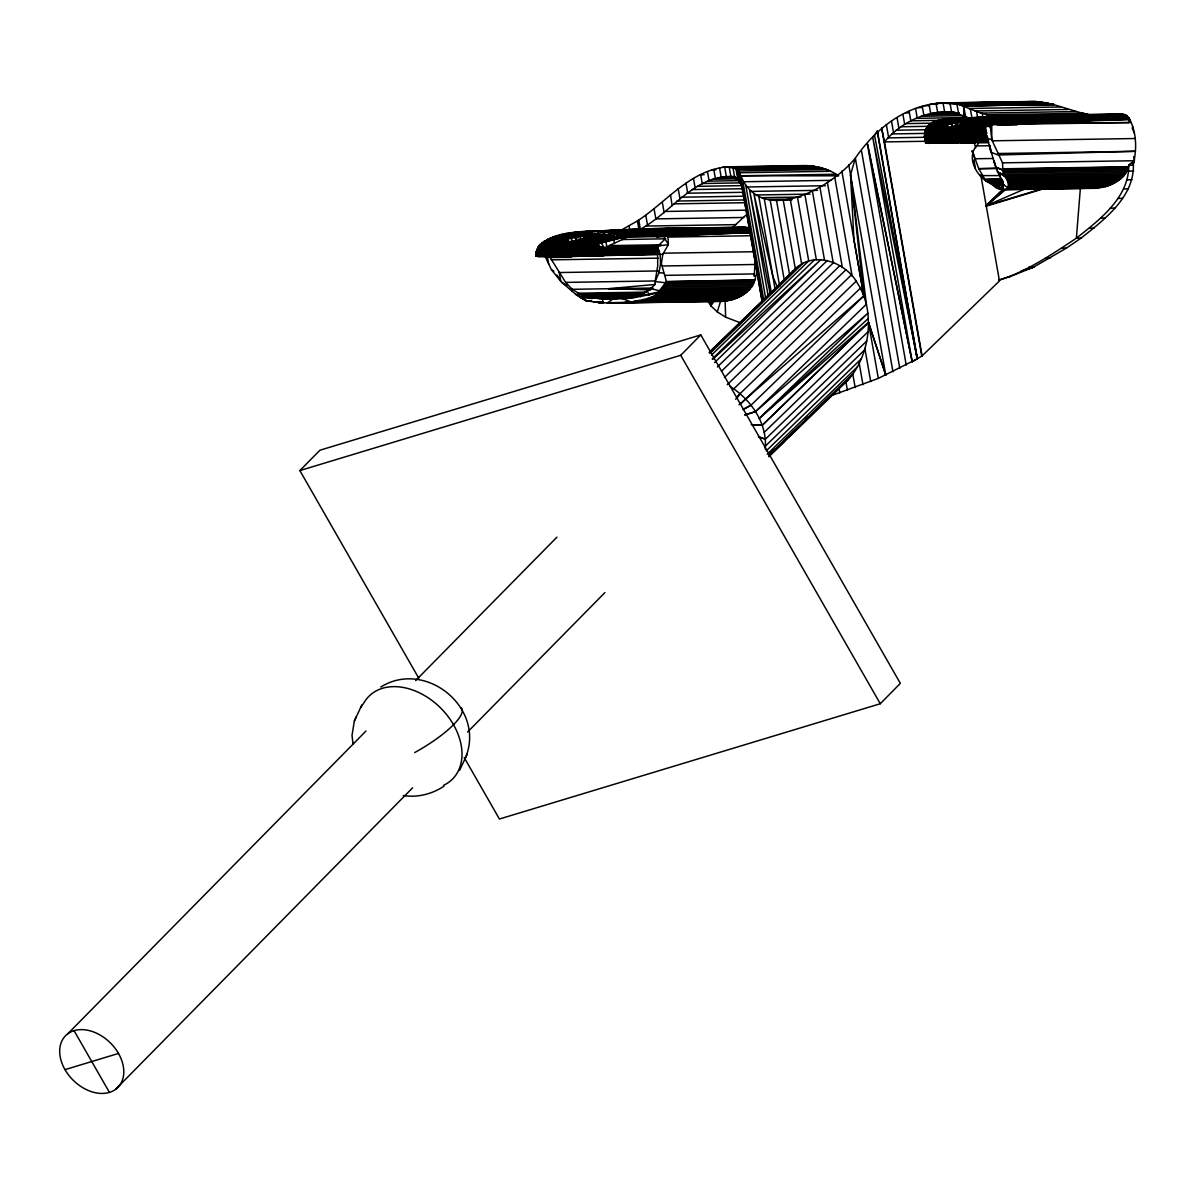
<?xml version="1.0" encoding="UTF-8"?>
<svg xmlns="http://www.w3.org/2000/svg" width="1195" height="1195" viewBox="0 0 1195 1195"><rect width="100%" height="100%" fill="white"/><g stroke="black" fill="none" stroke-linecap="round" stroke-linejoin="round"><path stroke-width="1.5" d="M1129.17 120.471L1129.17 118.32L1126.332 115.347L1119.132 114.078M713.46 300.528C730.369 304.127 753.522 294.807 755.718 275.925L754.179 275.94L755.419 258.762M987.817 180.833L996.092 187.914L1001.455 189.467L1002.799 188.048L1002.65 182.432L995.614 167.046L983.246 124.668L1041.592 123.294L1129.17 118.32C1136.729 132.496 1137.162 149.943 1132.965 165.179L1128.737 165.239C1127.124 176.875 1115.413 183.866 1104.912 186.779M950.712 122.338L950.697 123.309L941.585 123.682L925.916 129.896L924.467 136.245L925.528 142.832L970.31 142.847M570.508 237.82L570.508 236.804L570.702 237.76M593.228 235.938L593.064 234.997M1033.615 122.756L1108.736 120.217L1128.767 117.767L1033.615 122.756L977.674 123.877C963.693 118.365 947.097 116.303 932.936 122.368L935.64 127.133L948.979 123.578L967.487 122.069L965.306 121.098L962.587 122.144L962.304 121.352L962.587 122.144M754.792 279.869L665.749 281.661C658.609 305.86 622.894 301.603 602.624 302.977L602.743 298.601L617.486 298.332M768.893 456.639L848.271 379.89C865.822 359.471 872.051 330.358 866.375 304.247L850.541 174.873L855.351 158.099C875.293 128.926 905.601 104.801 942.257 102.934L1027.013 101.575C1049.852 99.902 1070.332 111.762 1092.454 115.243M1005.144 189.407L1001.455 189.467C1011.702 192.455 1008.983 177.965 1002.769 174.634L997.272 171.826M566.818 234.549L566.774 235.325C557.886 240.061 545.353 238.119 538.975 247.604C536.779 249.456 533.762 256.761 538.527 256.805L570.164 256.432M1003.083 181.057L986.458 181.326C988.653 180.385 1001.559 193.799 1002.844 185.449C982.858 188.287 962.08 159.219 977.943 144.371L977.42 142.235L988.504 141.996C978.615 141.727 932.623 144.685 988.22 141.787M1003.875 189.706L995.062 184.986L1002.739 184.881L1002.65 182.432M1080.444 187.361L1076.381 238.193C1052.033 254.341 1027.088 271.295 999.02 280.183M614.783 230.635L582.996 231.74L582.652 235.475L610.54 235.788M928.037 132.391C932.981 128.522 938.658 124.101 945.2 124.355L943.034 123.712L942.138 125.221L940.375 124.833L940.674 125.759L938.523 125.072C931.562 125.4 926.827 123.354 925.348 131.375C922.331 141.578 930.681 129.583 928.948 125.042L932.936 122.368L932.981 123.369L928.948 125.998L940.644 120.994L944.289 120.561L967.756 122.024M554.077 236.715L553.151 241.808L539.946 246.782L540.2 244.452C553.853 233.144 572.988 231.994 589.957 231.322L653.904 228.633L743.365 227.199L749.743 227.946L653.904 228.633L589.957 231.322L590.449 233.085C600.891 233.159 610.555 238.238 620.504 236.625L667.975 235.953L750.968 232.562M541.933 242.884L541.171 245.348L542.485 242.495L542.291 244.348C549.566 243.183 558.214 240.225 565.071 243.601L566.221 242.899C573.167 242.212 590.106 239.358 592.376 235.908L572.554 241.375L563.95 241.943L561.979 240.867L563.054 242.465M657.22 254.206L545.503 257.179L551.478 269.786L561.575 282.154L575.587 294.194L586.013 300.796L602.624 302.977M545.189 244.587L548.132 240.553L547.683 239.344L547.534 240.673C560.754 234.205 575.9 232.413 590.449 233.085L553.151 241.808M765.233 449.051C767.638 423.508 750.938 399.354 729.891 386.329M539.333 247.305L539.991 244.646M666.347 281.288L661.388 263.572L662.822 254.236L668.334 244.646L667.975 235.953L750.176 231.113M977.674 123.877L970.609 124.474L966.68 122.592L967.024 120.441L1079.324 115.138L1126.332 115.347M356.229 716.97L354.347 721.033L352.017 735.373L353.078 744.425M465.213 758.392C486.559 708.755 425.958 658.744 380.846 687.005M1019.634 115.751L956.06 118.888L954.685 121.561L955.119 118.843M926.663 128.627L926.842 127.536M950.891 120.979L952.027 118.738L1006.295 116.154L952.206 118.738L947.456 122.487L941.421 124.414M1132.965 165.179L1134.488 159.996L1133.726 156.485M657.788 247.066L537.765 248.993L539.677 244.93L538.975 247.604M562.188 242.047L562.158 239.837L576.767 236.64L611.228 235.475M596.604 256.014L603.848 255.76L549.64 256.731L565.638 282.393L572.181 289.31L582.936 295.807L591.346 297.764L606.94 298.601L624.821 297.331L641.536 294.224L649.482 289.608L655.204 284.29L655.114 281.632L658.983 272.669L660.581 263.587L660.088 254.505L657.579 246.304L665.062 239.075L664.808 236.864L661.134 236.042M938.359 127.536L938.284 125.968C940.794 133.496 962.498 124.579 969.279 122.532M559.036 249.157L536.854 250.621L536.316 252.698L658.684 250.726L536.271 252.892L538.108 246.977L537.481 249.367M544.352 241.196L544.009 242.899L582.682 233.712L585.729 232.876L586.237 231.397L586.82 234.1L599.726 234.549M537.765 248.993L538.183 246.872M1133.308 163.103C1135.25 196.413 1104.464 219.551 1081.042 238.119L1076.381 238.193C1099.37 219.94 1129.17 197.653 1128.737 165.239L1134.324 160.727L1002.515 162.849L991.775 139.725L990.341 126.954L992.119 124.086L985.92 124.877M657.145 253.011L536.256 254.953L536.749 251.234M585.087 235.042L584.086 239.583L583.877 238.358L585.684 234.847L584.549 239.433M961.243 121.083L960.675 125.49M877.19 131.301L874.501 135.184L917.267 358.858L878.325 378.397L832.332 395.291M928.231 125.804L925.916 129.896L928.186 130.748L931.936 129.389L950.667 127.731L950.503 126.804L955.328 125.684L984.172 125.445M1066.762 115.332L1124.047 114.421L1083.372 115.168L970.415 121.278L969.817 123.712L969.563 121.083L968.338 123.055L967.935 120.71L966.68 122.592L961.452 121.785M655.114 281.632L657.713 265.858L657.579 246.304M985.546 128.582L931.846 129.448L928.41 129.06L926.961 128.134L927.275 126.879M657.758 249.546L536.525 251.503L537.123 249.083L536.182 253.34L658.654 250.875L536.241 253.863L657.594 251.906M932.981 123.369L936.492 122.01L941.585 123.682L951.593 121.098L952.206 118.738M536.271 252.892L536.854 250.666L568.193 249.143M936.492 122.01L938.359 120.337M564.802 234.788L566.206 234.369L561.262 234.593L560.828 235.803L564.413 236.968L580.367 232.965L581.024 231.651L580.68 232.95L582.682 233.712L581.457 235.49L586.82 234.1C573.376 232.129 559.798 236.386 547.31 240.792L547.683 239.344M551.029 239L551.373 237.715L551.731 238.716L553.823 238.283L555.496 236.237M559.708 236.087L560.022 234.922L562.621 236.311M564.578 234.952L564.891 233.787L563.906 235.101M569.731 234.056L570.06 232.846L569.94 234.026L570.284 232.816L573.495 232.652M575.124 233.369L575.452 232.129M586.312 232.876L586.715 231.382L586.775 232.905M591.958 233.219L592.436 231.382M597.53 234.026L598.157 231.621L604.222 232.159L612.617 233.623L620.504 236.625M603.102 234.773L603.804 232.114M608.584 235.535L609.271 232.965M613.647 237.387L614.499 234.19M619.174 236.759L619.368 235.998M924.99 132.406L925.468 130.569M924.527 135.035L925.154 132.63M924.557 137.455L925.214 133.676L924.482 136.14M926.961 128.134L927.305 126.819L927.051 128.014L928.41 129.06L932.055 129.314M927.604 126.476L927.051 128.014L928.679 127.477L928.814 125.161M930.382 124.877L930.696 123.668L930.307 124.937L930.621 123.727L933.833 123.578M932.936 122.368L932.623 123.533L932.608 122.547L935.61 122.398M935.177 122.428L935.491 121.263M953.505 121.591L943.691 120.62L943.945 119.231L943.482 120.65L944.498 120.561L944.872 119.112L944.289 120.561L939.808 122.936L928.679 127.477L927.947 127.014L928.948 125.042L928.5 126.386M946.679 121.024L947.979 120.605L948.457 118.813L944.334 122.308L938.045 121.546M955.358 121.546L956.06 118.888L955.686 121.546L956.284 118.888L1027.491 115.542L1120.94 114.048M959.376 121.651L960.003 119.261L958.629 121.591L959.824 119.231L1043.564 115.288L1079.324 115.138M963.409 122.024L963.977 119.873L964.036 122.084L967.726 122.01M967.382 122.801L967.935 120.71M983.56 124.205L970.624 124.653L971.834 121.77M975.359 124.086L975.628 123.07M925.737 130.3L926.185 128.627L925.796 130.121L928.186 130.748L940.226 128.582L937.926 125.55M983.41 126.446L954.671 126.909L956.299 122.323L957.464 126.864L983.59 126.655M740.855 323.008L725.619 317.153L717.299 311.91L720.495 301.454M954.685 121.561L955.507 118.858M925.916 129.896L926.543 128.029M1128.394 166.777L1002.829 168.794L1003.546 175.65L999.229 172.902L1002.769 174.634L1126.273 172.588M1132.726 126.64L1132.188 128.179L1134.473 133.287M947.979 120.605L948.666 118.798L970.833 117.797M560.769 235.833L561.262 234.593M580.68 232.95L581.218 231.636M641.536 294.224L645.3 294.702L658.355 292.163L666.093 282.154M360.517 707.843L364.834 701.405A58.824 42.154 44.6 0 1 442.538 709.949A58.824 42.154 44.6 0 1 443.614 785.294M985.442 127.775L948.442 128.059L950.503 126.804L957.464 126.864L952.579 127.342L951.668 123.533L939.628 125.609L942.183 128.089L941.197 129.299L985.89 128.955M354.347 721.033L361.846 704.96M459.597 770.402L467.096 754.329M1128.319 122.592L1129.902 119.56L1108.736 120.217L1129.738 119.231L1128.319 122.592L1041.547 122.816L1128.767 117.767L1013.898 123.13L1127.408 116.259M934.475 127.79L935.252 126.476L938.433 127.163M551.731 238.716L552.583 237.252L552.105 238.582L553.823 238.283M958.285 122.428L958.778 121.606L956.807 121.337L957.016 122.532M940.644 120.994L941.496 119.619L941.167 120.904L939.882 121.412L940.584 119.799L940.36 121.053L938.971 121.337M944.498 120.561L945.424 119.037M564.891 233.787L564.04 235.071L576.767 236.64M717.299 311.91L710.905 305.86L714.281 300.767L701.39 300.976L714.281 300.767M1134.324 160.727L1128.737 165.239M931.532 142.788C929.605 143.773 926.334 142.16 928.052 143.534M736.912 397.965L740.063 393.663L856.203 281.154C843.491 260.6 811.017 250.532 793.45 270.757L709.038 352.525M655.069 281.572L665.809 282.827M942.257 102.934L959.122 104.592L1053.796 104.458L963.588 105.847L963.857 116.169L970.967 119.052M736.852 397.92L740.063 393.663L735.657 399.22M793.45 270.757L789.746 275.612L776.496 200.267M580.367 232.965L582.682 233.712L581.218 235.52L582.323 235.953L567.909 234.354M581.114 235.535L582.682 233.712M656.906 294.747L658.355 292.163M953.371 112.016C927.215 110.015 901.09 121.89 884.449 141.921L922.092 355.886L912.218 361.816L867.391 144.281L906.228 365.117M548.445 240.225L547.056 240.957M418.788 678.237L299.87 470.576L319.931 450.216L700.793 334.914L900.343 683.361L880.282 703.736L499.42 819.023L464.198 757.54M299.87 470.576L680.732 355.288L700.793 334.914M67.756 1033.824L365.969 731.041M415.666 680.582L556.93 537.167M115.736 1089.243A36.761 26.335 44.6 0 0 98.169 1033.989A36.761 26.335 44.6 0 0 61.333 1061.369A36.761 26.335 44.6 0 0 115.736 1089.243L412.648 787.789M467.574 732.027L604.909 592.586M727.187 166.822L737.375 169.048L739.182 170.945L740.347 175.785L838.696 175.814C828.777 168.988 816.738 165.821 804.788 165.567L727.187 166.822C690.127 170.108 666.511 202.104 637.413 220.941L638.981 229.903C670.873 213.756 693.668 174.306 733.655 176.516M731.818 228.23L747.398 213.771M892.934 371.794L855.351 158.099C830.689 188.586 759.467 227.916 739.63 172.812L762.29 302.215M768.878 456.505L784.727 441M788.7 437.116L819.083 407.405M825.7 400.937L833.617 393.185M710.293 351.479L798.021 266.485M710.786 352.181L713.46 349.597M738.809 325.055L746.8 317.302M754.807 309.55L758.81 305.666M772.149 292.745L781.485 283.708M709.935 353.481L803.13 263.199M711.473 355.139L808.701 260.943L797.498 197.25M712.175 359.023L814.691 259.703M714.595 362.563L820.92 259.554L712.713 359.381M717.403 366.955L827.284 260.51M721.571 371.137L833.602 262.586M724.439 377.486L839.831 265.708M727.262 384.67L845.776 269.876M733.835 388.808L851.243 275.059M856.203 281.154L860.43 288.129L740.646 403.97M743.17 409.541L750.998 405.195L863.836 295.882L850.541 174.873L853.932 239.687L863.836 295.882L866.375 304.247L755.509 411.633L744.948 415.023M848.764 164.776L885.764 375.125L868.496 322.366L759.273 418.399L867.943 313.12L755.509 411.633L744.829 414.814M868.496 322.366L762.216 425.315L753.089 424.957M764.262 432.291L868.108 331.702M758.526 436.832L765.412 439.192L866.733 341.023M765.607 445.869L864.448 350.12M766.204 450.918L861.401 358.709M767.19 454.249L857.592 366.656M770.76 453.159L774.748 449.29M805.4 419.609L808.059 417.025M853.17 373.796L768.684 455.639L852.827 374.214L855.187 387.613M922.092 355.886L999.453 280.945L980.796 174.903M885.764 375.125L868.481 322.441L762.216 425.315L751.207 424.688M848.271 379.89L838.86 387.643L839.801 392.946M759.273 418.399L868.257 318.497M971.087 124.579L973.746 122.278L1098.414 115.258L970.415 121.278M1004.562 189.93L986.219 205.704L1043.354 188.407M1006.085 189.109L986.219 205.704L1023.338 189.587M641.64 294.792L646.181 291.61M739.003 404.791L863.836 295.882L860.43 288.129M966.845 123.697L967.158 122.323L967.367 123.548L966.815 122.607L956.568 125.669L956.851 126.416M658.49 292.924L631.662 298.152L612.617 299.153L607.165 303.157L722.781 301.379M562.367 241.061L563.457 240.285L557.916 240.374M948.546 120.68L951.25 118.753M1007.953 277.494L1033.839 266.993L1066.537 248.037L1081.042 238.119M938.478 127.014L938.762 125.953L938.956 126.7M443.898 786.25C432.142 794.107 417.264 797.812 403.238 795.541M951.593 121.098L952.818 121.382M620.832 230.336L637.413 220.941M960.033 122.293L947.456 122.487L949.144 121.531L967.95 121.442M619.622 237.222L622.939 237.432L594.737 244.781L604.401 247.828L627.659 237.028M743.051 409.377L750.998 405.195M574.571 236.207L569.806 237.476L571.18 237.641M670.455 194.636L672.158 205.704M999.901 117.633L1003.785 117.498M564.115 238.776L566.774 238.149M968.727 118.902L971.386 117.917L1005.309 117.274M925.124 135.379L924.542 136.14M925.214 131.749L928.186 130.748L928.575 131.883L985.89 130.957M924.766 133.646L927.768 132.645M563.323 241.614L563.517 242.704L566.221 242.899L563.891 239.866L584.997 235.056M1020.948 271.131L1033.346 267.202L1028.805 267.277L1033.839 266.993L1024.951 269.816M998.542 280.108L1010.552 276.314M660.028 235.863L656.981 236.774L667.975 235.953M657.056 236.998L660.133 236.057M966.591 143.295L977.42 142.235M754.179 275.94L757.749 274.865M985.995 206.212L1044.893 188.377M65.008 1069.63L118.499 1053.437M947.351 122.517L950.443 121.905M570.568 234.384L575.079 232.174L582.996 231.74M591.047 234.564L594.707 233.563M597.814 234.459L599.502 234.534M1091.901 188.272L1105.943 186.495L1007.609 188.078M951.668 123.533L956.239 122.517M960.078 121.367L956.508 122.278L956.568 125.669M571.135 238.791L572.554 241.375M797.274 166.688L806.924 165.642M569.044 233.652L573.944 232.756M545.756 243.646L550.656 242.6M546.892 242.032L544.606 242.51L544.487 241.106L544.009 242.899L543.815 241.539M540.394 246.23L541.888 245.931M941.197 129.299L945.32 128.492L943.348 125.236M657.743 246.021L668.334 244.646M917.222 358.873L877.22 131.166M945.081 119.978L947.53 119.545L940.092 119.888M1111.723 115.004L1116.638 114.302M948.696 127.521C941.765 118.41 953.147 134.482 947.082 124.579M806.162 165.746L722.602 167.255M549.64 256.731L547.429 256.955L548.669 263.961M576.602 232.398L581.412 231.875M590.39 234.608L581.651 235.46L611.332 234.982M1002.515 184.911L997.691 185.21M974.597 118.006L1043.564 115.288M660.088 254.505L662.822 254.236M599.173 231.292L646.57 228.887M654.89 284.47L608.524 288.727L650.692 289.743M952.714 118.888L963.14 118.141M938.18 128.224L938.12 126.999L938.643 128.089L942.183 128.089L939.345 126.401M737.972 227.423L743.365 227.199M605.76 250.143L637.174 248.201M553.419 251.518L586.476 249.546M604.834 248.44L612.184 247.992M941.765 126.043L945.379 125.819M1017.767 123.623L976.838 123.444L1126.751 115.631M724.723 228.35L749.668 228.499L619.07 235.788L748.996 229.679M1033.72 122.951L1128.767 117.767M966.621 143.041L975.03 142.877M594.737 231.173L646.002 229.604M546.025 251.547L586.446 249.292M604.819 248.261L610.331 247.948M1127.572 116.423L995.823 123.503L1127.512 116.363L976.838 123.444M963.05 119.694L1049.658 115.243L962.587 119.634M684.675 235.116L750.953 232.517M721.78 228.335L612.617 233.623L724.782 228.35L616.172 234.623L750.072 228.678L744.649 228.589M946.156 118.962L1012.733 115.915L1042.757 115.706M943.034 119.336L947.874 119.112M937.358 120.62L940.316 120.486M963.394 119.739L1060.906 115.153M973.746 122.278L1118.236 115.482M949.099 124.101L952.639 123.936M941.944 125.804L945.529 125.639M580.008 231.71L646.122 229.171M599.651 231.696L670.036 228.379M565.668 233.623L570.194 233.413M687.304 228.245L604.222 232.159L605.088 234.937L610.645 234.832M608.584 232.801L705.767 228.23M557.109 235.729L561.545 235.52M553.24 236.998L556.96 236.819M549.715 238.402L554.57 238.178M750.087 231.068L640.296 236.222L619.772 236.222M564.145 240.583L567.849 240.419M557.303 251.547L586.984 250.158M605.536 249.277L633.365 247.977M622.625 250.367L635.591 249.755M948.666 118.798L959.51 118.335M601.115 242.884L604.401 247.828L660.984 245.453M967.577 143.28L974.941 143.012M658.057 246.962L604.401 247.828L630.512 246.782M578.275 237.775L574.944 237.88L576.677 241.375M545.503 257.179L571.255 256.85M996.794 116.722L987.668 117.005L1004.338 116.737M1000.439 116.602L1013.211 116.184L999.364 116.408M974.522 117.812L996.316 117.573M734.701 233.339L751.043 232.816M648.437 246.767L604.401 247.828L642.895 246.738M604.401 247.828L645.345 246.782M928.575 131.883L986.129 130.494M536.525 251.503L657.608 248.635M536.256 254.953L657.594 252.145M946.41 125.221L943.004 125.296L945.215 128.492M988.145 139.098L925.318 140.517L986.816 139.531M1003.277 171.512L1127.856 168.734L1003.277 171.512L1127.677 169.511M973.298 156.44L972.312 151.033L978.735 168.674L985.009 179.564L1001.634 179.205M536.854 252.07L536.211 256.238L657.13 253.25M1001.664 179.31L985.009 179.564L986.458 181.326L1001.171 181.013M628.286 297.51L594.856 298.182L628.212 297.645M624.955 302.529L665.899 301.723M657.086 254.117L536.182 255.999M627.913 302.096L646.51 301.752M702.302 300.722L711.593 300.557M948.068 102.994L1034.87 101.59M936.282 103.382L990.072 102.516M1010.477 102.187L1042.159 102.128L953.7 103.547M930.188 104.323L937.627 104.204M1048.538 103.158L959.122 104.592L980.796 113.092L996.675 117.125M924.019 105.757L929.62 105.668M917.85 107.655L921.584 107.595M969.011 108.476L1060.518 106.997M974.926 110.956L1068.076 109.462M905.586 112.808L909.29 112.748M942.332 112.196L954.85 112.151M937.119 112.569L953.625 112.3M931.816 113.376L959.316 112.927M980.796 113.092L1075.963 111.553M926.483 114.615L959.51 114.093M986.487 114.825L1083.925 113.256M921.181 116.273L965.381 115.571M1122.568 114.167L991.865 116.184L1041.861 115.93M915.938 118.35L967.816 117.513M1019.156 116.498L1043.22 116.109M1093.216 115.303L1125.257 114.825M1035.079 116.498L1042.399 116.393M975.195 118.424L980.707 118.335M940.032 120.337L910.799 120.814L909.111 111.24M949.368 122.069L967.875 121.77M905.795 123.608L933.489 123.16M945.469 123.025L953.64 122.891M966.68 122.592L970.385 122.532M948.979 123.578L941.585 123.682L942.362 124.086M967.98 123.264L971.699 123.204M965.769 124.026L983.709 123.727M983.619 124.265L970.609 124.474L983.336 124.31M1017.856 123.892L986.98 124.385L1017.856 123.847M939.419 125.266L942.138 125.221M962.841 124.877L984.112 124.534M985.038 131.853L983.246 124.668L1131.172 122.547M997.003 124.877L1017.707 124.609M900.955 126.76L928.41 126.311M937.403 126.192L939.808 126.162M943.064 126.073L946.724 126.013M998.811 124.892L1016.885 124.579M933.594 128.298L938.807 128.164M948.442 128.059L985.681 127.462M896.355 130.195L926.095 129.717M930.098 130.643L985.92 129.747M927.156 133.138L986.711 132.182M892.038 133.93L925.333 133.392M925.886 134.408L986.951 133.437M924.855 135.692L986.323 134.706M924.527 136.947L987.279 135.931M888.034 137.873L924.93 137.291M924.751 138.172L987.608 137.156M925.005 139.367L988.056 138.351M924.99 141.279L884.449 141.921L881.641 127.97L921.763 356.065M925.528 141.607L988.534 140.592M992.418 140.816L1135.25 138.515M988.429 141.637L925.528 142.832L958.42 142.773L927.828 142.982M925.722 142.922L988.459 141.533M988.549 142.578L977.39 142.549L988.489 142.384M976.644 145.924L989.565 145.715M997.915 153.513L1135.175 151.302L998.139 154.977L990.804 152.213M993.448 158.472L974.896 158.771L972.401 150.764L973.178 154.095M734.671 167.718L814.602 166.434L806.042 165.761L810.703 165.926M741.662 185.15L737.912 179.833L737.375 169.048L820.457 167.703M712.13 169.899L715.865 169.839M826.537 169.541L739.182 170.945L762.365 302.454M739.615 172.737L830.883 171.273M1002.172 169.152L1128.095 167.136M700.434 174.784L704.139 174.724M740.347 175.785L835.888 174.246M722.183 176.994L735.164 176.785M1003.337 173.036L1127.094 171.049M1129.006 171.139L1133.652 171.064M717.702 177.876L736.12 177.577M712.937 179.265L738.63 178.847M982.111 175.62L1000.484 175.59M1003.979 176.083L1125.242 174.141M707.948 181.147L740.93 180.609M831.436 180.34L742.917 181.774L763.874 300.557M1005.324 177.577L1124.002 175.665M702.779 183.507L741.303 182.88M1006.444 179.041L1122.568 177.174M985.009 179.564L1001.978 179.429L985.352 179.698M1002.291 180.072L985.666 180.34L986.458 181.326M1007.34 180.46L1120.94 178.623M697.462 186.33L743.469 185.583M1008.012 181.819L1119.162 180.027M1127.303 179.803L1131.964 179.728M988.25 182.208L1003.173 181.969M746.546 186.988L825.461 185.718M989.848 182.999L1002.844 182.775M1008.446 183.104L1117.22 181.356M991.252 183.671L1002.381 183.492M992.447 184.239L1003.606 184.06M1008.64 184.314L1115.144 182.596M692.114 189.572L742.05 188.765M993.418 184.672L1002.605 184.538M1008.595 185.419L1112.948 183.746M1008.311 186.435L1110.678 184.777M750.968 191.409L817.514 190.349M1007.773 187.316L1108.333 185.703M686.781 193.217L744.5 192.275M997.72 188.571L1001.395 188.511M1007.475 188.705L1103.523 187.167M1028.97 188.616L1054.737 188.212M1007.116 189.198L1101.103 187.675M1006.548 189.542L1098.713 188.048M1003.531 189.706L1096.368 188.287M1123.569 188.915L1128.229 188.84M756.091 194.979L810.076 194.113M681.509 197.22L743.902 196.204M761.842 197.668L800.889 197.041M768.161 199.446L792.046 199.057M676.938 201.044L745.411 199.953M774.957 200.297L791.747 200.013M674.159 203.852L744.873 202.717M1117.848 198.415L1122.508 198.34M665.735 211.455L745.486 210.171M1110.185 208.169L1114.845 208.094M656.399 218.879L743.738 217.475M1100.655 218.117L1105.315 218.043M646.166 226.064L736.03 224.63M650.304 228.828L745.74 227.304M666.496 228.842L747.876 227.558M691.576 228.857L717.254 228.439M588.941 234.683L604.775 234.265M585.326 235.012L603.938 234.713M607.896 235.355L611.601 235.296M577.753 236.027L583.07 235.938M1089.362 228.155L1094.008 228.081M613.453 236.057L593.004 236.386L592.78 235.445L592.959 236.49M628.585 236.281L645.255 236.012M591.6 237.118L612.975 236.774L592.466 236.729M612.811 237.312L664.584 236.49M565.832 238.358L568.551 238.313L566.893 237.581M622.939 237.432L587.955 237.237L588.164 238.373L618.487 238.402L586.192 238.925M668.05 237.088L751.177 235.744M561.844 239.314L565.623 239.254L564.234 238.701M582.458 239.971L614.051 239.463M623.043 239.508L665.824 238.806M554.121 241.495L562.307 241.36M577.872 241.106L609.51 240.598M571.598 242.331L605.073 241.778L596.35 240.807L576.453 241.42L575.617 237.73M546.966 243.885L600.622 243.033M543.695 245.154L596.26 244.303L538.855 247.724L539.587 245.035L538.855 247.724L601.951 246.708M594.737 244.781L598.142 244.721M540.678 246.439L597.993 245.513M609.898 245.617L660.999 244.796M537.033 250.263L657.758 248.321M663.554 253.191L755.464 251.712M658.774 254.012L536.137 256.178L556.138 256.596M603.833 255.327L596.081 255.207L657.235 254.654M1061.877 248.112L1066.537 248.037M551.328 257.522L571.494 257.194M551.254 259.853L658.161 258.135M1045.969 257.851L1050.614 257.776M662.374 265.992L755.374 264.483M558.692 272.55L658.594 270.936M665.152 275.358L754.642 273.909M565.638 282.393L654.815 280.959M665.749 281.661L754.508 280.227M666.078 282.528L754.433 281.109M665.72 284.022L754.09 282.603M665.137 285.56L753.492 284.141M664.315 287.099L752.686 285.68M572.181 289.31L653.023 288.01M663.285 288.652L751.655 287.233M662.045 290.191L750.415 288.757M660.611 291.685L748.981 290.265M648.362 292.073L578.096 293.193L579.47 293.955L642.895 292.939M658.998 293.148L747.383 291.7M580.964 294.941L644.015 293.925M657.205 294.538L745.56 293.119M582.936 295.807L641.581 295.031M640.744 295.688L585.311 296.584L582.816 297.869L575.587 294.194L581.024 297.764M654.367 295.882L743.619 294.448M588.119 297.241L634.859 296.599M591.346 297.764L628.495 297.271M628.047 297.301L592.66 297.913L602.728 298.929L612.617 299.153L612.482 298.421M650.976 297.152L741.557 295.688M620.324 297.839L627.689 297.719M628.749 298.018L598.65 298.451L617.964 298.421M647.197 298.317L739.361 296.838M643.089 299.392L737.091 297.884M591.495 300.677L585.953 300.767L581.323 297.734M638.683 300.348L734.746 298.795M634.022 301.17L732.356 299.587M629.377 301.872L729.936 300.259M627.659 302.156L653.456 301.737M625.149 302.425L727.516 300.781M620.758 302.828L725.126 301.155L725.619 317.153M952.37 121.681L967.128 121.442M948.71 128.014L985.875 127.432M1023.353 116.512L1041.876 116.273M953.057 121.606L967.621 121.397M660.581 263.587L661.388 263.572M925.557 142.638L969.668 142.354M593.108 236.177L611.646 235.968M947.755 122.487L958.838 122.383L958.778 121.606L959.032 122.368M575.915 236.341L572.226 236.356L573.54 236.744M737.375 169.048L824.386 168.898M604.072 230.799L615.111 230.889M651.23 289.25L608.524 288.727L650.663 289.548M625.762 229.5L640.4 229.694L638.802 220.089M1034.168 101.59L1037.902 101.784M928.41 129.06L932.115 129.284L931.174 124.385M594.871 231.412L598.157 231.621M592.75 298.496L582.816 297.869L582.413 295.568M658.983 272.669L663.479 272.998M947.456 112.27L957.24 113.749L963.857 116.169M735.866 168.226L737.912 179.833L733.371 177.487L726.351 176.636L724.693 167.061M650.573 288.563L659.894 290.878M983.336 125.176L990.341 126.954M828.523 170.183L818.47 167.166M986.547 138.082L991.775 139.725L991.76 124.788M946.037 122.876L944.334 122.308L944.782 123.234M643.283 294.03L645.3 294.702M975.389 168.286L973.955 160.04M758.511 436.713L765.412 439.192M804.13 165.657L806.849 166.673M623.895 299.153L630.467 301.693M583.07 298.87L588.448 301.319M963.588 105.847L965.635 116.871M1085.807 113.674L1089.078 115.198M979.855 175.531L982.081 176.561M1001.111 185.703L1002.769 186.48M564.413 236.968L566.161 237.805M935.909 123.309L934.595 122.667L934.848 121.502L934.624 122.652L938.523 125.072M993.553 184.747L999.886 187.959M611.347 298.481L612.617 299.153M551.478 269.786L553.882 271.205M561.575 282.154L566.863 285.53M1002.082 181.252L1002.993 184.388L1007.564 187.525M580.949 297.689L577.543 294.508M937.985 126.341L940.151 128.567M938.075 126.371L940.092 128.074M557.647 236.685L560.141 239.792M567.192 239.538L569.074 241.868M987.309 115.019L989.191 117.797M707.365 300.408L710.905 305.86L710.876 301.14M1089.9 114.645L1090.706 115.945M665.062 239.075L668.154 244.094M556.975 274.999L560.784 281.183L559.439 273.58M680.732 355.288L880.282 703.736M74.075 1030.673L109.417 1092.379M1001.948 180.52L997.84 171.707M951.16 123.653L952.744 127.297M777.601 287.831L772.866 276.448L753.866 193.5L771.268 292.387M997.198 170.019L996.376 167.748M960.885 125.43L961.168 121.098L960.212 125.624M995.988 166.688L994.001 160.683L994.434 163.147M975.732 147.762L974.284 143.191M989.594 145.148L991.79 153.393M972.312 151.033L973.522 155.873M867.63 144.012L912.218 361.816L872.723 137.261L917.267 358.858M1002.993 184.388L1003.247 185.658M770.267 294.314L749.579 190.124L768.206 296.061M966.815 122.607L967.024 123.653M1002.814 184.777L1003.202 186.973M1002.62 187.003L1002.799 188.048M1001.903 188.063L1002.037 188.87M1001.694 188.227L1001.828 188.989M989.43 145.013L990.491 151.093M982.23 113.51L983.097 118.41M976.584 111.538L977.764 118.26M970.4 109.044L972.237 119.485M965.306 121.098L965.47 122.039M964.096 123.384L964.29 124.519M961.452 121.098L961.631 122.174M956.941 104.159L958.704 114.167M955.328 125.684L955.522 126.745M950.025 103.173L951.698 112.703M943.049 102.934L944.677 112.225M945.977 127.641L946.111 128.433M943.034 123.712L943.228 124.848M939.972 124.818L940.181 125.938M936.043 103.412L937.657 112.524M939.464 127.745L939.599 128.537M929.112 104.577L930.696 113.644M922.271 106.31L923.869 115.452M915.579 108.551L917.207 117.857M902.912 114.287L904.675 124.37M897.027 117.618L898.909 128.358M891.5 121.113L893.531 132.72M886.361 124.638L888.602 137.365M877.399 131.106L917.431 358.724M861.58 151.227L899.79 368.448M841.863 171.109L863.806 295.822M868.481 322.441L878.325 378.397M834.722 177.009L852.169 276.239M864.866 348.402L870.707 381.593M827.373 182.372L842.355 267.546M859.19 363.265L862.969 384.67M819.919 187.122L833.169 262.467M812.406 191.23L824.52 260.151M845.97 382.056L847.434 390.377M804.907 194.606L816.349 259.688M790.239 199.042L801.696 264.14M783.218 200.058L795.347 268.98M770.133 199.699L784.473 281.243M764.202 198.355L779.723 286.561M758.765 196.279L775.062 288.921M745.949 186.241L765.532 297.585M740.795 177.204L762.634 301.349M738.002 169.556L740.243 182.282M732.908 167.3L734.791 178.04M729.159 166.882L730.937 176.965M719.554 167.898L721.183 177.204M713.788 169.421L715.402 178.563M707.47 171.677L709.068 180.744M700.673 174.664L702.287 183.776M693.488 178.488L695.117 187.779M685.96 183.119L687.633 192.649M678.177 188.541L679.94 198.564M662.314 202.299L664.151 212.74M654.128 209.155L655.906 219.238M645.793 215.354L647.526 225.153M656.936 292.491L657.086 293.298M648.915 294.075L649.109 295.12M629.063 225.96L629.69 229.545M640.221 294.538L640.61 296.733M622.117 237.626L622.49 239.762M631.348 296.345L631.662 298.152M613.782 239.538L614.484 243.556M622.072 297.645L622.356 299.183M605.865 241.584L606.791 246.887M598.426 243.69L598.844 246.021M591.824 234.862L591.958 235.639M591.017 236.192L590.703 237.491M585.311 234.967L585.445 235.744M579.202 239.553L579.411 240.792M575.736 235.714L575.915 236.774M574.362 240.658L574.571 241.853M569.836 241.51L570.03 242.6M571.509 288.578L571.942 291.042M562.591 241.539L562.711 242.301M710.174 300.752L710.905 305.86M563.95 241.943L564.07 242.734M1124.375 114.511L1124.555 115.81M547.205 239.597L547.31 240.792M1002.515 162.849L1002.829 168.794M580.382 236.386L580.441 239.523M461.345 707.843A58.824 14.923 -29.8 0 1 414.68 752.566M966.949 120.426L966.382 122.502L967.024 120.441M575.079 232.174L573.675 233.518L575.079 232.174M1003.486 188.885L986.219 205.704L1003.486 188.929M562.86 240.718L562.636 239.822L562.77 240.778M1033.839 266.993L1026.714 269.144L1033.839 266.993M1114.771 114.556L1116.1 115.183L1114.771 114.556M603.102 301.947L593.81 302.156L603.072 302.006M997.257 168.331L978.735 168.674L997.272 168.375M603.744 302.529L598.157 302.634L603.699 302.544M1053.841 104.398L963.543 105.892L1053.796 104.458M1128.02 168.017L1002.65 170.034L995.614 167.046L1002.665 170.123L1128.02 168.017M1004.114 185.076L996.735 185.165L1004.114 185.061"/></g></svg>
